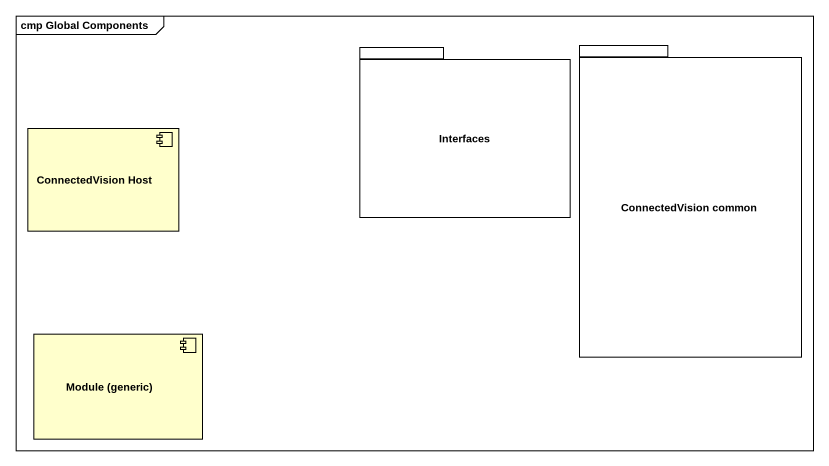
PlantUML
@startuml
mainframe cmp Global Components
package Interfaces {
}
package "ConnectedVision common" as ConnectedVision_common {
}
component "ConnectedVision Host" as ConnectedVision_Host
component "Module (generic)" as Module_generic
@enduml
